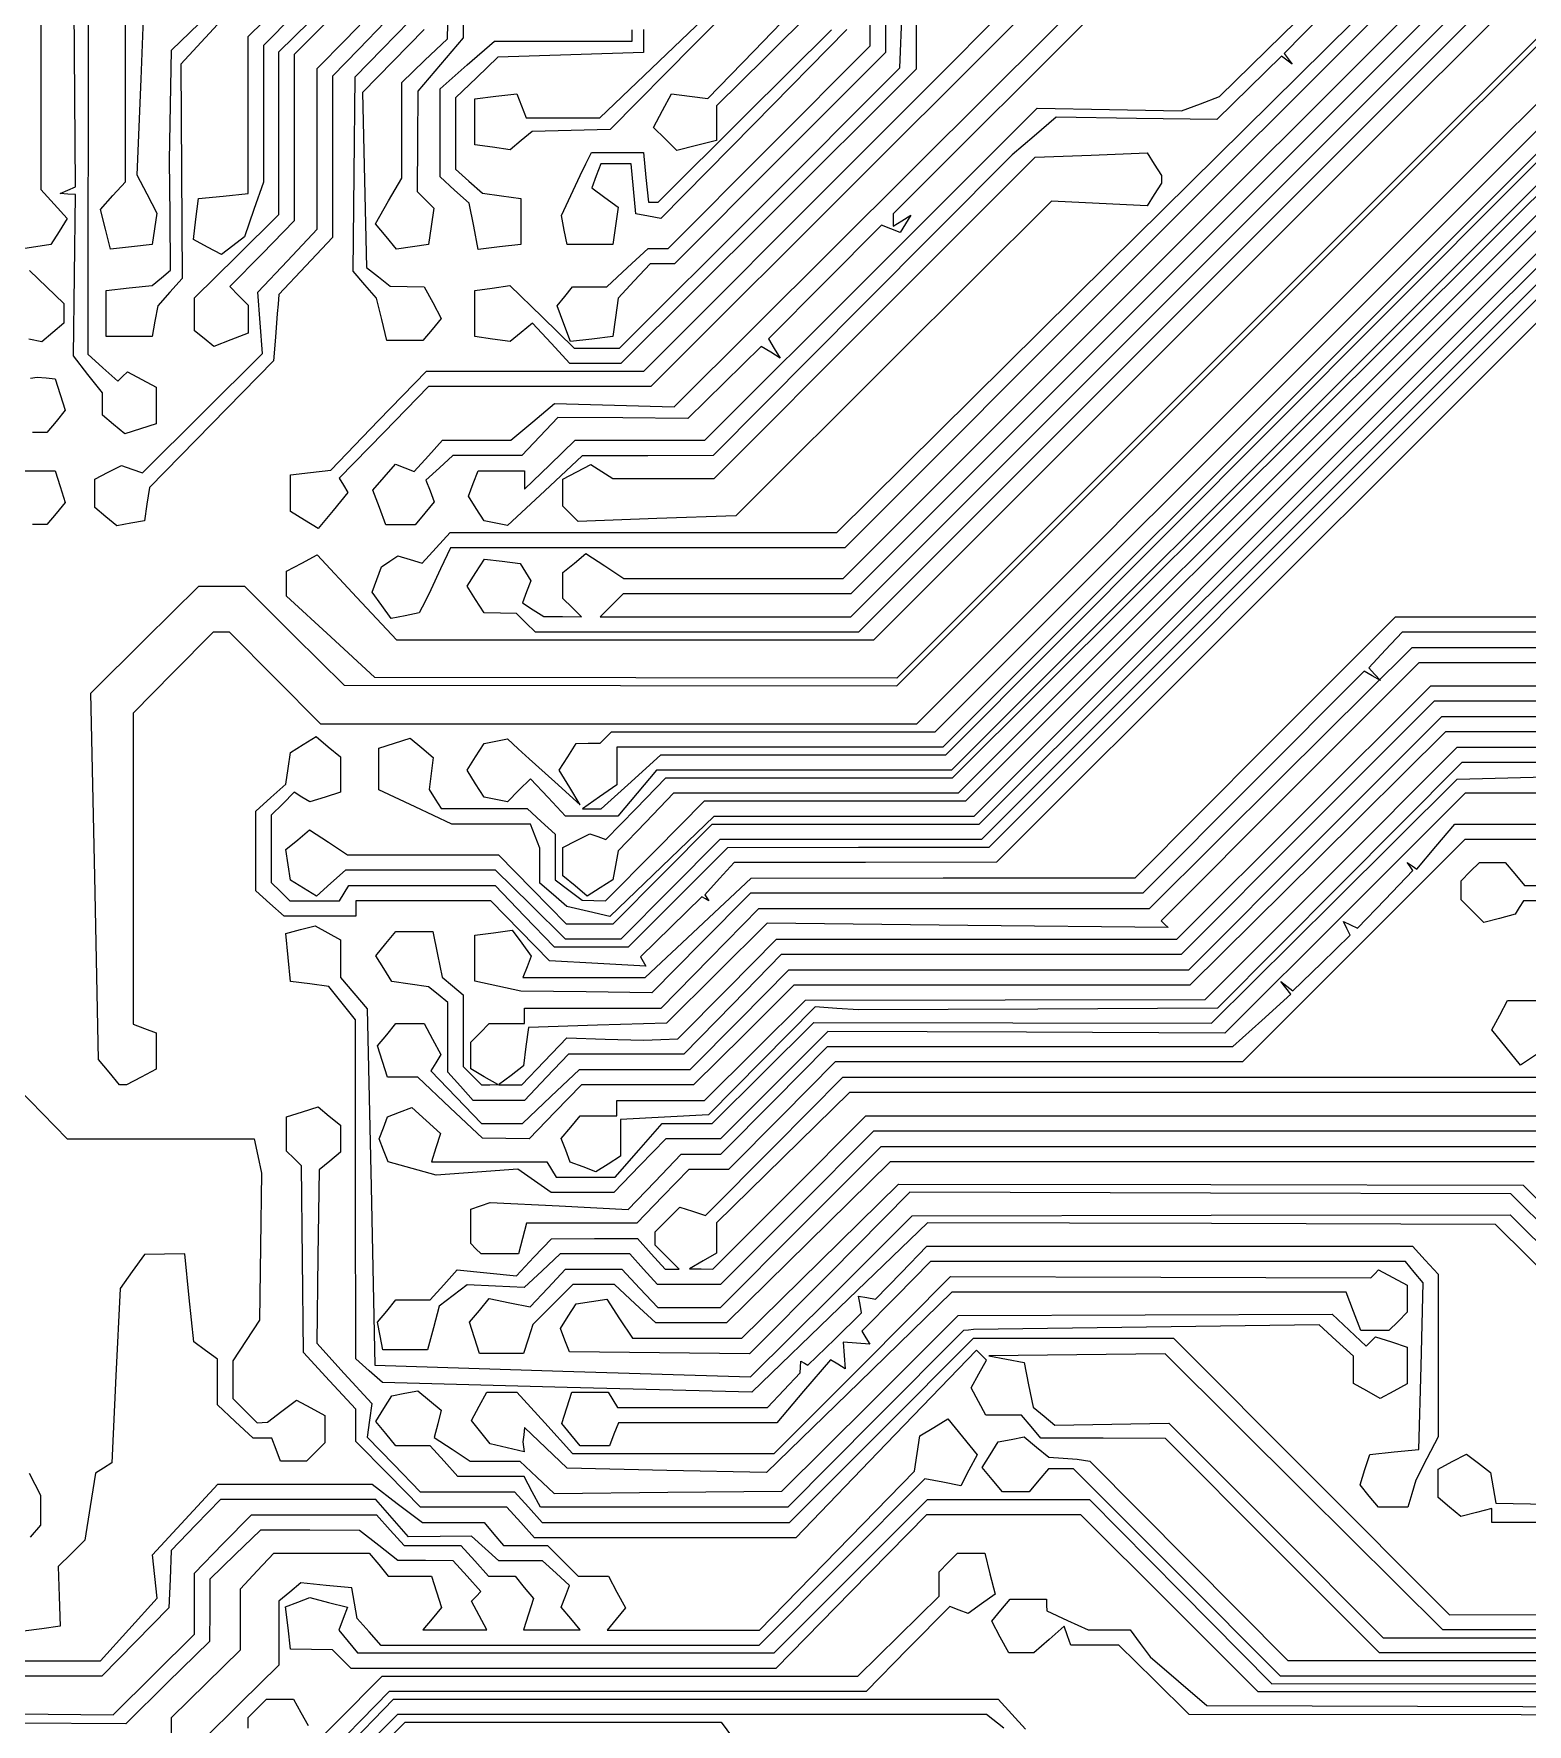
# Model space of a CAD drawing. Extents: x 13 to 278, y 25 to 201.
# Drawn here: x 144.7 to 196.2, y 112.9 to 171.2 of the extents above; entities that cross this region are included whole.
import ezdxf

# ---------------------------------------------------------------- set-up
doc = ezdxf.new("R2010")
doc.units = 0
doc.layers.add('Layer_1', color=7, linetype='CONTINUOUS')

msp = doc.modelspace()

# ---------------------------------------------------------------- linework, layer by layer
at = {"layer": 'Layer_1', "color": 7}
for points in [[(165.31469, 145.42936), (166.33971, 146.3554), (171.25277, 146.3554), (176.16583, 146.3554), (191.26091, 161.5028), (206.35599, 176.65019), (206.29459, 188.55644), (206.23319, 200.462693), (206.16209, 188.55644), (206.09099, 176.65019), (191.07889, 161.63509), (176.06679, 146.61999), (170.44352, 146.61999), (164.82026, 146.61999), (164.82026, 145.97353), (164.82026, 145.32708), (164.23222, 144.9152), (163.64418, 144.50332), (163.96687, 144.50332), (164.28957, 144.50332)], [(183.40612, 161.63385), (193.92453, 172.1498), (193.92453, 185.49802), (193.92453, 198.84624), (194.63549, 199.58832), (195.34645, 200.330405), (194.85098, 200.330405), (194.35551, 200.330405), (193.74315, 199.75512), (193.13078, 199.17983), (193.13078, 185.66733), (193.13078, 172.15483), (183.01176, 162.03324), (172.89274, 151.91166), (168.96994, 151.91166), (165.04715, 151.91166), (164.65028, 151.51478), (164.2534, 151.11791), (168.57056, 151.11791), (172.88771, 151.11791)], [(163.22914, 154.66707), (162.96828, 154.92792), (162.96828, 155.39486), (162.96828, 155.8618), (163.44556, 156.11723), (163.92284, 156.37267), (164.30546, 156.1306), (164.68808, 155.88853), (166.43345, 155.88453), (168.17883, 155.88053), (173.70949, 161.41873), (179.24016, 166.95693), (181.17273, 167.03353), (183.1053, 167.11013), (183.35149, 166.72084), (183.59768, 166.33156), (183.59768, 166.19926), (183.59768, 166.06697), (183.34882, 165.67336), (183.09996, 165.27976), (181.45558, 165.36126), (179.81121, 165.44276), (174.36631, 160.02322), (168.92141, 154.60369), (166.2057, 154.50499), (163.48999, 154.40629), (163.22914, 154.66714)], [(190.76007, 120.81041), (190.44123, 121.19459), (190.6082, 121.72065), (190.77516, 122.2467), (191.62224, 122.3287), (192.46933, 122.4106), (192.54473, 125.28278), (192.62013, 128.15496), (192.31391, 128.52393), (192.0077, 128.89289), (183.82267, 128.89289), (175.63764, 128.89289), (174.45334, 127.69159), (173.26905, 126.49028), (173.4075, 126.26625), (173.54596, 126.04222), (173.08579, 126.07852), (172.62562, 126.11482), (172.66192, 125.65465), (172.69822, 125.19448), (172.44559, 125.35061), (172.19296, 125.50674), (171.26422, 124.42172), (170.33548, 123.3367), (167.60628, 123.3367), (164.87708, 123.3367), (164.72479, 122.93982), (164.57249, 122.54295), (164.06742, 122.54295), (163.56234, 122.54295), (163.24351, 122.92713), (162.92466, 123.3113), (163.09665, 123.85317), (163.26863, 124.39503), (163.89664, 124.39503), (164.52466, 124.39503), (164.68818, 124.13045), (164.8517, 123.86587), (167.43579, 123.86587), (170.01989, 123.86587), (170.57916, 124.46118), (171.13843, 125.05649), (171.15443, 125.25493), (171.17043, 125.45337), (171.28802, 125.38727), (171.40562, 125.32107), (172.33328, 126.22019), (173.26094, 127.11931), (173.20784, 127.41082), (173.15474, 127.70232), (173.44624, 127.64922), (173.73774, 127.59612), (174.62262, 128.50908), (175.5075, 129.42205), (183.88126, 129.42205), (192.25502, 129.42205), (192.6929, 128.93819), (193.13078, 128.45434), (193.13078, 125.65234), (193.13078, 122.85035), (192.74743, 122.1013), (192.36408, 121.35226), (192.22657, 120.88923), (192.08906, 120.42621), (191.58399, 120.42621), (191.07891, 120.42621)], [(166.54592, 121.69136), (163.11209, 121.76586), (162.37873, 122.46847), (161.64537, 123.17107), (161.61407, 122.92313), (161.58277, 122.67519), (161.60507, 122.50389), (161.62737, 122.33259), (161.0411, 122.47152), (160.45483, 122.61045), (160.13436, 123.0101), (159.81388, 123.40975), (160.07752, 123.90237), (160.34116, 124.39498), (160.86171, 124.39498), (161.38225, 124.39498), (162.33839, 123.33665), (163.29453, 122.27832), (166.77379, 122.27832), (170.25305, 122.27832), (173.29144, 125.32555), (176.32983, 128.37279), (183.57029, 128.35469), (190.81076, 128.33669), (190.94727, 128.4732), (191.08379, 128.60971), (191.57816, 128.34513), (192.07254, 128.08055), (192.07254, 127.61361), (192.07254, 127.14667), (191.75504, 126.82917), (191.43754, 126.51167), (190.95474, 126.51167), (190.47195, 126.51167), (190.22046, 127.17312), (189.96897, 127.83458), (183.173, 127.83458), (176.37702, 127.83458), (173.17843, 124.72573), (169.97985, 121.61685)], [(161.90995, 120.9554), (161.62675, 121.48457), (160.48644, 121.48457), (159.34613, 121.48457), (158.86724, 122.01374), (158.38835, 122.5429), (157.8003, 122.5429), (157.21224, 122.5429), (156.86446, 122.96195), (156.51668, 123.38101), (156.79428, 123.82185), (157.07188, 124.26269), (157.51925, 124.35069), (157.96662, 124.43869), (158.36918, 124.1046), (158.77174, 123.7705), (158.64899, 123.30112), (158.52625, 122.83174), (159.15046, 122.42275), (159.77466, 122.01375), (160.62682, 122.01375), (161.47897, 122.01375), (162.07053, 121.458), (162.6621, 120.90226), (166.5855, 120.93866), (170.50891, 120.97506), (173.55162, 124.00106), (176.59433, 127.02706), (183.04085, 127.05146), (189.48737, 127.07586), (190.07193, 126.52669), (190.6565, 125.97751), (190.81537, 126.13638), (190.97424, 126.29525), (191.52335, 126.12097), (192.07245, 125.94669), (192.07245, 125.31237), (192.07245, 124.67805), (191.6026, 124.4266), (191.13274, 124.17514), (190.67656, 124.43043), (190.22037, 124.68573), (190.22037, 125.15563), (190.22037, 125.62553), (189.62506, 126.17021), (189.02974, 126.7149), (183.07662, 126.6306), (177.12349, 126.5463), (176.94607, 126.5289), (176.76865, 126.5115), (173.74563, 123.46879), (170.72261, 120.42608), (166.45788, 120.42608), (162.19315, 120.42608)]]:
    msp.add_lwpolyline(points, close=True, dxfattribs=at)
for points in [[(174.0802, 185.45076), (174.0802, 170.57138), (170.44573, 166.92993), (166.81125, 163.28849), (166.39081, 163.28849), (165.97036, 163.28849), (165.41827, 162.69317), (164.86617, 162.09786), (164.77687, 161.4364), (164.68757, 160.77494), (163.95801, 160.69104), (163.22845, 160.60714), (162.99629, 161.22022), (162.76413, 161.83329), (163.03064, 162.16402), (163.29715, 162.49475), (163.88758, 162.49475), (164.478, 162.49475), (165.19173, 163.15621), (165.90545, 163.81767), (166.24827, 163.81767), (166.59108, 163.81767), (170.07109, 167.30669), (173.55111, 170.79571), (173.55111, 185.56318)], [(181.75549, 172.41686), (174.34948, 165.00853), (174.34748, 164.79448), (174.34548, 164.58043), (174.65094, 164.76921), (174.95641, 164.958), (174.77476, 164.66409), (174.59311, 164.37018), (174.26817, 164.49488), (173.94322, 164.61957), (171.99523, 162.65849), (170.04723, 160.6974), (170.25286, 160.36469), (170.45849, 160.03198), (170.12771, 160.23641), (169.79692, 160.44085), (168.53451, 159.19741), (167.27209, 157.95398), (165.02929, 157.97048), (162.7865, 157.98698), (162.16987, 157.3306), (161.55324, 156.67423), (160.36342, 156.67423), (159.1736, 156.67423), (158.70759, 156.25249), (158.24158, 155.83076), (158.38563, 155.45537), (158.52968, 155.07999), (158.2031, 154.68648), (157.87652, 154.29298), (157.37122, 154.29298), (156.86592, 154.29298), (156.63917, 154.88829), (156.41242, 155.4836), (156.80485, 155.92878), (157.19728, 156.37396), (157.51984, 156.25018), (157.84241, 156.1264), (158.32974, 156.6649), (158.81708, 157.20339), (159.99464, 157.20339), (161.17221, 157.20339), (161.92363, 157.83567), (162.67504, 158.46794), (164.73995, 158.41414), (166.80485, 158.36044), (177.71892, 169.22085), (188.63257, 180.08127)], [(206.75655, 176.22028), (191.55808, 161.02402), (176.35962, 145.82777), (171.27483, 145.82777), (166.19004, 145.82777), (165.52215, 145.03402), (164.85425, 144.24027), (163.95725, 144.24027), (163.06025, 144.24027), (162.45202, 144.88769), (161.8438, 145.53511), (161.44775, 145.13906), (161.05169, 144.743), (160.64915, 144.8224), (160.2466, 144.9018), (159.95501, 145.36482), (159.66342, 145.82785), (159.95501, 146.29087), (160.2466, 146.75389), (160.64915, 146.83329), (161.05169, 146.91269), (161.42873, 146.56874), (161.80577, 146.2248), (162.68456, 145.43105), (163.56336, 144.6373), (163.20146, 145.23353), (162.83957, 145.82975), (163.13197, 146.29186), (163.42436, 146.75396), (163.83897, 146.75696), (164.25357, 146.75996), (164.44864, 146.95503), (164.6437, 147.15009), (170.22113, 147.15009), (175.79855, 147.15009), (190.68252, 162.03201), (205.5662, 176.91392)], [(201.06822, 175.59), (187.77194, 162.29567), (174.47565, 149.00134), (165.48079, 149.01324), (156.48593, 149.02514), (154.96458, 150.42949), (154.96464, 150.42945), (153.44328, 151.8338), (153.44328, 152.26029), (153.44328, 152.68679), (153.97166, 152.96957), (154.50004, 153.25235), (155.8627, 151.78825), (157.22536, 150.32416), (165.45364, 150.32416), (173.68192, 150.32416), (186.71365, 163.35388), (199.74537, 176.38361)], [(207.67832, 176.12262), (192.13697, 160.57835), (176.59563, 145.03408), (171.68755, 145.03408), (166.77946, 145.03408), (165.8245, 144.04189), (164.86953, 143.0497), (164.77863, 142.5489), (164.68773, 142.04809), (164.24688, 141.77049), (163.80604, 141.49289), (163.38699, 141.84067), (162.96793, 142.18846), (162.96793, 142.67592), (162.96793, 143.16338), (163.43095, 143.40152), (163.89398, 143.63966), (164.16795, 143.53996), (164.44193, 143.44026), (165.47842, 144.50172), (166.51491, 145.56319), (171.45774, 145.56319), (176.40056, 145.56319), (191.77696, 160.89442), (207.15335, 176.22566)], [(202.78813, 175.06363), (188.96965, 161.23915), (175.15117, 147.41468), (164.88423, 147.41468), (154.61734, 147.41468), (153.04641, 149.00218), (151.47547, 150.58968), (151.19357, 150.58968), (150.91167, 150.58968), (149.53164, 149.19229), (148.15162, 147.79491), (148.15162, 142.43711), (148.15162, 137.07932), (148.54849, 136.92702), (148.94537, 136.77473), (148.94537, 136.15088), (148.94537, 135.52704), (148.43359, 135.25315), (147.92182, 134.97926), (147.80453, 134.97926), (147.68724, 134.97926), (147.32412, 135.41521), (146.96099, 135.85209), (146.8287, 142.16904), (146.69641, 148.48599), (148.55471, 150.33112), (150.41302, 152.17624), (151.20055, 152.17424), (151.98808, 152.17224), (153.70787, 150.46391), (155.42766, 148.75559), (164.95363, 148.74659), (174.4796, 148.73759), (187.90624, 162.16616), (201.33287, 175.59473)], [(208.34393, 175.46086), (192.73435, 159.8498), (177.12478, 144.23874), (172.6472, 144.23874), (168.16962, 144.23874), (166.37878, 142.50982), (164.58793, 140.7809), (163.84405, 140.95786), (163.10018, 141.13481), (162.63715, 141.53716), (162.17413, 141.9395), (162.17413, 142.53831), (162.17413, 143.13713), (162.01353, 143.55564), (161.85293, 143.97416), (160.49218, 143.97216), (159.13143, 143.97016), (157.87465, 144.56405), (156.61788, 145.15795), (156.61788, 145.87141), (156.61788, 146.58486), (157.15975, 146.75685), (157.70161, 146.92883), (158.09904, 146.59899), (158.49647, 146.26916), (158.42527, 145.71724), (158.35407, 145.16532), (158.55996, 144.83459), (158.76585, 144.50386), (160.25076, 144.50386), (161.73566, 144.50386), (162.21952, 144.06597), (162.70337, 143.62809), (162.70337, 142.83837), (162.70337, 142.04865), (163.16639, 141.69717), (163.62941, 141.34569), (164.03393, 141.33769), (164.43845, 141.32969), (166.14295, 143.04948), (167.84746, 144.76927), (172.35219, 144.76927), (176.85691, 144.76927), (192.40202, 160.3127), (207.94712, 175.85635)], [(144.97474, 175.35289), (144.97474, 165.84476), (145.42663, 165.34541), (145.87853, 164.84607), (145.59805, 164.39854), (145.31757, 163.95101), (144.79227, 163.87211), (144.26697, 163.79321)], [(146.59726, 172.41368), (146.59126, 160.17099), (147.10796, 159.70338), (147.62465, 159.23578), (147.79011, 159.40124), (147.95557, 159.5667), (148.44994, 159.30211), (148.94432, 159.03753), (148.94432, 158.40321), (148.94432, 157.76889), (148.40246, 157.59691), (147.86059, 157.42493), (147.47642, 157.74377), (147.09224, 158.06261), (147.09224, 158.45152), (147.09224, 158.84041), (146.59342, 159.47455), (146.0946, 160.1087), (146.1304, 162.88973), (146.1662, 165.67077), (145.90161, 165.69167), (145.63703, 165.71257), (145.90161, 165.8238), (146.1662, 165.93503), (146.0943, 175.26177)], [(209.66692, 174.38683), (193.79192, 158.52038), (177.91692, 142.65392), (173.39387, 142.65292), (168.87081, 142.65192), (168.36678, 142.09498), (167.86276, 141.53803), (167.92886, 141.43352), (167.99496, 141.32912), (167.87542, 141.39522), (167.75587, 141.46142), (166.69575, 140.42623), (165.63562, 139.39105), (165.73252, 139.23561), (165.82942, 139.08017), (164.16714, 139.16747), (162.50486, 139.25477), (161.49204, 140.29199), (160.47922, 141.32921), (158.15167, 141.32921), (155.82411, 141.32921), (155.82411, 141.06463), (155.82411, 140.80005), (154.58818, 140.80005), (153.35224, 140.80005), (152.86838, 141.23793), (152.38453, 141.67581), (152.38453, 143.049), (152.38453, 144.4222), (152.89891, 144.88771), (153.4133, 145.35322), (153.4942, 145.89388), (153.5751, 146.43454), (154.01594, 146.71081), (154.45678, 146.98707), (154.87583, 146.63929), (155.29489, 146.2915), (155.29489, 145.68027), (155.29489, 145.06904), (154.76809, 144.90184), (154.24129, 144.73464), (153.97231, 144.90088), (153.70333, 145.06712), (153.30848, 144.67227), (152.91364, 144.27743), (152.91364, 143.12082), (152.91364, 141.96421), (153.23114, 141.64671), (153.54864, 141.32921), (154.40615, 141.32921), (155.26366, 141.32921), (155.42718, 141.5938), (155.5907, 141.85838), (158.10937, 141.85838), (160.62804, 141.85838), (161.64489, 140.80005), (162.66173, 139.74171), (163.94175, 139.74171), (165.22176, 139.74171), (166.93905, 141.45554), (168.65635, 143.16937), (173.15723, 143.17537), (177.65811, 143.18137), (193.59629, 159.12763), (209.53447, 175.0739)], [(209.28473, 175.34375), (193.337, 159.39437), (177.38925, 143.44499), (172.88287, 143.44499), (168.37648, 143.44499), (166.67198, 141.7252), (164.96748, 140.00541), (164.01124, 140.00541), (163.055, 140.00541), (161.84731, 141.19603), (160.63963, 142.38666), (158.05424, 142.38666), (155.46886, 142.38666), (154.96951, 141.93476), (154.47017, 141.48286), (154.02264, 141.76334), (153.57511, 142.04382), (153.49621, 142.56912), (153.41731, 143.09442), (153.82563, 143.43329), (154.23395, 143.77217), (154.88742, 143.34399), (155.54089, 142.91582), (158.14095, 142.91582), (160.741, 142.91582), (161.90951, 141.7252), (163.07802, 140.53457), (163.89047, 140.53457), (164.70292, 140.53457), (166.40743, 142.25436), (168.11193, 143.97416), (172.71522, 143.97416), (177.31851, 143.97416), (193.02963, 159.65438), (208.74076, 175.3346)], [(180.99929, 174.03652), (173.49548, 166.54596), (165.99167, 159.0554), (162.1647, 159.0534), (158.33774, 159.0514), (156.79605, 157.47331), (155.25437, 155.89522), (155.40557, 155.65056), (155.55677, 155.40591), (155.0456, 154.78304), (154.53443, 154.16017), (154.05483, 154.45359), (153.57524, 154.747), (153.57524, 155.37963), (153.57524, 156.01225), (154.27026, 156.09285), (154.96527, 156.17345), (156.61187, 157.87881), (158.25847, 159.58417), (162.00847, 159.58417), (165.75846, 159.58417), (173.21269, 167.05865), (180.66693, 174.53313)], [(159.52739, 173.92822), (159.52739, 171.07396), (158.74439, 170.15791), (157.9614, 169.24186), (157.9506, 167.50884), (157.9399, 165.77582), (158.22688, 165.48884), (158.51387, 165.20185), (158.42537, 164.57603), (158.33677, 163.9502), (157.78444, 163.8713), (157.23213, 163.7924), (156.86934, 164.22952), (156.50656, 164.66665), (156.95864, 165.45436), (157.41072, 166.24207), (157.41072, 167.89091), (157.41072, 169.53976), (158.19644, 170.29253), (158.98215, 171.04529), (159.05635, 174.11234)], [(170.37158, 173.73979), (167.4809, 170.82937), (164.59021, 167.91896), (163.2477, 167.88376), (161.90518, 167.84856), (161.52457, 167.53268), (161.14396, 167.2168), (160.53408, 167.3033), (159.92425, 167.3898), (159.92425, 168.18355), (159.92425, 168.9773), (160.65336, 169.0612), (161.38246, 169.1451), (161.54156, 168.7305), (161.70065, 168.31591), (162.96874, 168.31591), (164.23682, 168.31591), (167.04147, 170.99799), (169.84612, 173.68008)], [(148.54746, 172.94685), (148.41517, 169.64892), (148.28288, 166.35099), (148.62514, 165.69385), (148.96739, 165.03672), (148.88969, 164.49387), (148.81199, 163.95102), (148.09361, 163.86822), (147.37523, 163.78542), (147.20236, 164.47422), (147.02948, 165.16303), (147.45771, 165.63622), (147.88594, 166.10941), (147.88594, 169.69829), (147.88594, 173.28717)], [(189.15276, 171.87914), (187.82548, 170.53517), (187.96459, 170.35196), (188.1037, 170.16875), (187.92135, 170.307), (187.739, 170.44525), (186.62355, 169.35052), (185.5081, 168.25578), (182.7372, 168.29638), (179.9663, 168.33698), (179.20635, 167.69001), (178.44641, 167.04304), (173.29596, 161.85905), (168.14551, 156.67506), (165.88762, 156.66806), (163.62974, 156.66106), (162.34177, 155.46453), (161.0538, 154.26801), (160.65034, 154.34751), (160.24688, 154.42701), (159.97797, 154.85407), (159.70907, 155.28112), (159.87516, 155.71396), (160.04126, 156.1468), (160.84331, 156.1468), (161.64537, 156.1468), (161.64537, 155.83031), (161.64537, 155.51383), (162.51786, 156.35948), (163.39035, 157.20513), (165.62451, 157.20513), (167.85866, 157.20513), (173.5874, 162.92944), (179.31615, 168.65374), (181.80275, 168.60354), (184.28936, 168.55344), (184.94164, 168.80143), (185.59392, 169.04943), (187.77485, 171.1811), (189.95578, 173.31276)], [(191.80787, 172.62294), (182.24637, 163.06145), (172.68488, 153.49996), (165.88692, 153.49996), (159.08895, 153.49996), (158.749, 152.77235), (158.40904, 152.04475), (158.21291, 151.64787), (158.01677, 151.251), (157.53345, 151.1561), (157.05013, 151.0612), (156.72009, 151.51256), (156.39005, 151.96392), (156.55101, 152.40123), (156.71198, 152.83853), (156.99586, 153.03093), (157.27974, 153.22332), (157.69837, 153.09333), (158.117, 152.96334), (158.59927, 153.49625), (159.08155, 154.02915), (165.74401, 154.02915), (172.40646, 154.02915), (181.77644, 163.29692), (191.14641, 172.56469)], [(156.84445, 171.62369), (155.9368, 170.68649), (155.02915, 169.74929), (155.02915, 166.9713), (155.02915, 164.19331), (154.10311, 163.21153), (153.17707, 162.22975), (153.14717, 161.89964), (153.11727, 161.56952), (153.05447, 160.75386), (152.99167, 159.9382), (150.85118, 157.75706), (148.71069, 155.57592), (148.62879, 155.00355), (148.54689, 154.43118), (148.07116, 154.34048), (147.59543, 154.24978), (147.21126, 154.56861), (146.8271, 154.88743), (146.8271, 155.37489), (146.8271, 155.86236), (147.29012, 156.1005), (147.75314, 156.33863), (148.11241, 156.21053), (148.47169, 156.08243), (150.54217, 158.14077), (152.61266, 160.19911), (152.53286, 161.25151), (152.45306, 162.30391), (153.47654, 163.39049), (154.50002, 164.47706), (154.50002, 167.24547), (154.50002, 170.01387), (155.47103, 171.00828), (156.44204, 172.00268)], [(151.48665, 171.99305), (149.796, 170.16699), (149.8188, 166.4756), (149.8416, 162.78421), (149.42013, 162.30914), (148.99867, 161.83408), (148.90157, 161.30491), (148.80447, 160.77575), (148.01434, 160.77575), (147.22421, 160.77575), (147.22421, 161.5695), (147.22421, 162.36325), (148.01796, 162.45285), (148.81171, 162.54245), (149.12856, 162.80449), (149.4454, 163.06653), (149.4263, 164.96389), (149.4072, 166.86125), (149.4402, 168.75546), (149.4732, 170.64968), (151.0607, 172.17453)], [(153.70147, 171.88317), (152.64814, 170.8099), (152.64814, 168.45745), (152.64814, 166.105), (152.31741, 165.16018), (151.98668, 164.21535), (151.59357, 163.9087), (151.20045, 163.60205), (150.71781, 163.86035), (150.23518, 164.11865), (150.31718, 164.82846), (150.39918, 165.53827), (151.25907, 165.62117), (152.11897, 165.70407), (152.11897, 168.41173), (152.11897, 171.11939), (153.1773, 172.15283)], [(194.4537, 171.89012), (183.80545, 161.23943), (173.15719, 150.58874), (167.58649, 150.58874), (162.01578, 150.58874), (161.69269, 150.91183), (161.36959, 151.23493), (160.81016, 151.24293), (160.25072, 151.25093), (159.95721, 151.71395), (159.6637, 152.17697), (159.96437, 152.63999), (160.26504, 153.10301), (160.87749, 153.03031), (161.48994, 152.95761), (161.67547, 152.65742), (161.86099, 152.35724), (161.71462, 151.97582), (161.56826, 151.59439), (161.93754, 151.36056), (162.30683, 151.12673), (162.95505, 151.12273), (163.60328, 151.11873), (163.28578, 151.43623), (162.96828, 151.75373), (162.96828, 152.19759), (162.96828, 152.64144), (163.36383, 152.96972), (163.75939, 153.298), (164.41286, 152.86982), (165.06633, 152.44165), (168.84467, 152.44165), (172.623, 152.44165), (182.61231, 162.42837), (192.60162, 172.41507)], [(175.13863, 171.78717), (175.13863, 169.99125), (170.05251, 164.92009), (164.96639, 159.84894), (164.08675, 159.84894), (163.20711, 159.84894), (162.56155, 160.5455), (161.916, 161.24207), (161.53042, 160.92207), (161.14484, 160.60206), (160.53496, 160.68856), (159.92509, 160.77496), (159.92509, 161.56871), (159.92509, 162.36246), (160.53133, 162.44846), (161.13758, 162.53446), (162.2484, 161.4563), (163.35923, 160.37813), (164.1407, 160.37813), (164.92218, 160.37813), (169.75294, 165.20888), (174.58369, 170.03964), (174.66269, 172.0219)], [(171.62829, 172.06744), (169.94358, 170.39771), (168.25888, 168.72798), (168.25888, 168.13007), (168.25888, 167.53215), (167.57503, 167.36052), (166.89118, 167.18888), (166.49086, 167.58919), (166.09055, 167.9895), (166.39914, 168.56609), (166.70772, 169.14268), (167.33275, 169.06078), (167.95778, 168.97888), (169.54764, 170.61885), (171.13749, 172.25881)], [(154.76461, 171.55364), (153.70627, 170.49531), (153.70627, 167.62993), (153.70627, 164.76454), (152.59393, 163.63115), (151.48158, 162.49775), (151.80018, 162.17915), (152.11903, 161.86056), (152.11903, 161.37578), (152.11903, 160.891), (151.52371, 160.66542), (150.9284, 160.43983), (150.59767, 160.70634), (150.26694, 160.97285), (150.26694, 161.5448), (150.26694, 162.11676), (151.72215, 163.55389), (153.17736, 164.99102), (153.17736, 167.79063), (153.17736, 170.59025), (154.23569, 171.62368)], [(158.1872, 171.36092), (157.12043, 170.27396), (156.05366, 169.187), (156.12556, 166.17173), (156.19746, 163.15647), (156.60565, 162.83415), (157.01385, 162.51184), (157.59985, 162.50384), (158.18585, 162.49584), (158.47811, 161.94976), (158.77036, 161.40368), (158.45502, 161.02372), (158.13968, 160.64376), (157.51566, 160.64376), (156.89164, 160.64376), (156.71877, 161.37136), (156.5459, 162.09897), (156.14111, 162.56469), (155.73632, 163.03041), (155.77062, 166.38061), (155.80492, 169.73082), (156.74011, 170.68855), (157.67531, 171.64628)], [(165.74504, 171.35861), (165.74504, 170.56486), (163.23474, 170.48796), (160.72445, 170.41106), (159.9936, 169.71086), (159.26275, 169.01066), (159.26275, 167.77825), (159.26275, 166.54584), (159.72577, 166.13208), (160.18879, 165.71832), (160.85025, 165.62802), (161.51171, 165.53772), (161.51171, 164.74397), (161.51171, 163.95022), (160.78106, 163.86622), (160.05041, 163.78222), (159.8908, 164.58032), (159.73118, 165.37841), (159.23238, 165.82982), (158.73358, 166.28122), (158.73358, 167.80031), (158.73358, 169.3194), (159.66883, 170.14056), (160.60408, 170.96171), (162.97612, 170.96171), (165.34816, 170.96171), (165.34816, 171.34901)], [(172.74936, 171.35853), (169.54628, 168.10418), (166.34321, 164.84983), (165.91236, 164.93133), (165.48152, 165.01283), (165.39862, 165.87056), (165.31572, 166.72829), (164.79501, 166.72829), (164.2743, 166.72829), (164.11713, 166.3187), (163.95996, 165.90911), (164.41514, 165.57627), (164.87033, 165.24343), (164.77903, 164.5968), (164.68773, 163.95016), (163.8976, 163.95016), (163.10747, 163.95016), (163.01157, 164.44796), (162.91567, 164.94576), (163.23701, 165.63859), (163.55836, 166.33141), (163.75497, 166.72829), (163.95158, 167.12516), (164.84878, 167.12516), (165.74599, 167.12516), (165.82889, 166.26527), (165.91179, 165.40537), (166.08103, 165.40537), (166.25027, 165.40537), (169.23927, 168.38074), (172.22826, 171.3561)], [(144.57775, 163.0537), (145.76838, 161.91896), (145.76838, 161.57833), (145.76838, 161.2377), (145.38421, 160.91887), (145.00005, 160.60005), (144.55268, 160.68805)], [(144.61076, 159.34116), (144.84231, 159.38356), (145.15521, 159.35226), (145.46811, 159.32096), (145.64009, 158.7791), (145.81208, 158.23723), (145.49323, 157.85306), (145.1744, 157.46888), (144.68694, 157.46888)], [(144.06873, 156.14596), (144.76849, 156.14596), (145.46825, 156.14596), (145.64023, 155.60409), (145.81222, 155.06223), (145.49337, 154.67805), (145.17454, 154.29388), (144.68708, 154.29388)], [(198.06763, 150.58946), (194.98387, 150.58946), (191.90011, 150.58946), (191.3224, 149.97451), (190.7447, 149.35958), (190.94555, 149.13835), (191.14641, 148.91712), (190.86411, 149.07751), (190.58182, 149.2379), (186.76649, 145.41576), (182.95117, 141.59362), (176.19323, 141.59362), (169.43529, 141.59362), (167.73078, 139.87383), (166.02628, 138.15404), (163.76968, 138.18534), (161.51308, 138.21664), (160.71933, 138.38566), (159.92558, 138.55539), (159.92558, 139.34655), (159.92558, 140.1377), (160.57221, 140.229), (161.21884, 140.3203), (161.54623, 139.87258), (161.8736, 139.42486), (161.73118, 139.0537), (161.58875, 138.68254), (163.69783, 138.68254), (165.8069, 138.68254), (167.62874, 140.39567), (169.45058, 142.1088), (176.06808, 142.1158), (182.68558, 142.1228), (187.17766, 146.62072), (191.66974, 151.11863), (194.71968, 151.11863), (197.76962, 151.11863)], [(199.10602, 148.20749), (196.04925, 148.20749), (192.99248, 148.20749), (188.63287, 143.84186), (184.27326, 139.47624), (177.38069, 139.47624), (170.48812, 139.47624), (168.80923, 137.75645), (167.13033, 136.03666), (165.1441, 136.03666), (163.15787, 136.03666), (162.39932, 135.24291), (161.64076, 134.44916), (160.75803, 134.44916), (159.8753, 134.44916), (159.43742, 134.93301), (158.99953, 135.41686), (158.99953, 136.62041), (158.99953, 137.82394), (158.6688, 138.09557), (158.33808, 138.3672), (157.70364, 138.4587), (157.0692, 138.5502), (156.79294, 138.99104), (156.51668, 139.43188), (156.86446, 139.85094), (157.21224, 140.26999), (157.84792, 140.26999), (158.4836, 140.26999), (158.64116, 139.48218), (158.79872, 138.69436), (159.16371, 138.39144), (159.5287, 138.08853), (159.5287, 136.85093), (159.5287, 135.61333), (159.8462, 135.29583), (160.1637, 134.97833), (160.44151, 134.98633), (160.71933, 134.99433), (160.2563, 135.26401), (159.79328, 135.53369), (159.79328, 135.9968), (159.79328, 136.4599), (160.11078, 136.7774), (160.42828, 137.0949), (161.03683, 137.0949), (161.64537, 137.0949), (161.64537, 137.35948), (161.64537, 137.62407), (163.99991, 137.62407), (166.35445, 137.62407), (168.0348, 139.34359), (169.71516, 141.06311), (176.45248, 141.06337), (183.1898, 141.06363), (187.71441, 145.56155), (192.23902, 150.05947), (195.36459, 150.05947), (198.49016, 150.05947)], [(198.63396, 149.53085), (195.54914, 149.53085), (192.46432, 149.53085), (188.02587, 145.08663), (183.58742, 140.64241), (183.70763, 140.52257), (183.82784, 140.40273), (176.91968, 140.47763), (170.01152, 140.55253), (168.27625, 138.83367), (166.54099, 137.11481), (164.15974, 137.03901), (161.77849, 136.96311), (161.69359, 136.30165), (161.60869, 135.64019), (161.17997, 135.30946), (160.75124, 134.97873), (161.14918, 134.97873), (161.54713, 134.97873), (162.32308, 135.78866), (163.09903, 136.59858), (164.4231, 136.55988), (165.74717, 136.52118), (166.33628, 136.54378), (166.92539, 136.56638), (168.62833, 138.28617), (170.33128, 140.00596), (177.22988, 140.00596), (184.12849, 140.00596), (188.50529, 144.37158), (192.8821, 148.73721), (195.85937, 148.73721), (198.83665, 148.73721)], [(196.90743, 147.1497), (193.39311, 147.1497), (188.98683, 142.78407), (184.58055, 138.41845), (177.75269, 138.41845), (170.92483, 138.41845), (169.19655, 136.69866), (167.46827, 134.97886), (165.53513, 134.97886), (163.60198, 134.97886), (162.70443, 134.05282), (161.80688, 133.12678), (160.99888, 133.13378), (160.19089, 133.14078), (159.07665, 134.1925), (159.07592, 134.19119), (157.96169, 135.24291), (157.44011, 135.24291), (156.91853, 135.24291), (156.74655, 135.78477), (156.57456, 136.32663), (156.89341, 136.71081), (157.21224, 137.09499), (157.6997, 137.09499), (158.18716, 137.09499), (158.47329, 136.56035), (158.75942, 136.02572), (158.58515, 135.74374), (158.41088, 135.46177), (159.28628, 134.55858), (160.16167, 133.65541), (160.86651, 133.65541), (161.57135, 133.65541), (162.55324, 134.58145), (163.53513, 135.50749), (165.44216, 135.50749), (167.3492, 135.50749), (169.0537, 137.22728), (170.7582, 138.94707), (177.64802, 138.94707), (184.53784, 138.94707), (188.89745, 143.3127), (193.25706, 147.67832), (196.70675, 147.67832)], [(197.91209, 146.0905), (193.95543, 146.0905), (189.73985, 141.85716), (185.52426, 137.62383), (179.33945, 137.59583), (173.15464, 137.56783), (172.41032, 137.61753), (171.66599, 137.66723), (169.82732, 135.80656), (167.98865, 133.94589), (166.47061, 133.86659), (164.95256, 133.78729), (164.95256, 133.15628), (164.95256, 132.52528), (164.5255, 132.25428), (164.09845, 131.98328), (163.65961, 132.15168), (163.22077, 132.32008), (163.06487, 132.72632), (162.90898, 133.13257), (163.23557, 133.52607), (163.56215, 133.91958), (164.19121, 133.91958), (164.82027, 133.91958), (164.82027, 134.18418), (164.82027, 134.44876), (166.33498, 134.44876), (167.8497, 134.44876), (169.59008, 136.17581), (171.33047, 137.90285), (178.21452, 137.91185), (185.09858, 137.92085), (189.44235, 142.27062), (193.78624, 146.62056), (197.7612, 146.62056)], [(196.62169, 145.03244), (194.06284, 145.03244), (189.9252, 140.90086), (185.78755, 136.76927), (178.94198, 136.79377), (172.09641, 136.81827), (170.24563, 134.97226), (168.39485, 133.12625), (167.45326, 133.12625), (166.51167, 133.12625), (165.61412, 132.20021), (164.71656, 131.27417), (163.63671, 131.27417), (162.55686, 131.27417), (161.98306, 131.67607), (161.98306, 131.67606), (161.40926, 132.07797), (160.00596, 131.97558), (158.60266, 131.8732), (157.77097, 132.1031), (156.93929, 132.333), (156.78709, 132.72962), (156.63489, 133.12624), (156.77934, 133.50266), (156.92378, 133.87907), (157.33846, 134.0382), (157.75315, 134.19733), (158.24779, 133.74968), (158.74243, 133.30204), (158.58857, 132.81726), (158.43471, 132.33249), (160.4213, 132.33249), (162.40789, 132.33249), (162.57141, 132.06791), (162.73493, 131.80332), (163.75024, 131.80332), (164.76555, 131.80332), (165.57863, 132.72936), (166.3917, 133.65541), (167.25304, 133.65541), (168.11438, 133.65541), (169.86445, 135.39206), (171.61452, 137.12872), (178.47004, 137.11732), (185.32558, 137.10592), (189.55891, 141.31357), (193.79224, 145.52122), (197.28471, 145.60762)], [(198.35757, 143.44503), (196.20373, 143.44503), (194.04989, 143.44503), (190.22028, 139.60858), (186.39066, 135.77212), (179.36869, 135.77212), (172.34671, 135.77212), (170.50882, 133.92003), (168.67093, 132.06795), (167.98813, 132.06795), (167.30533, 132.06795), (166.40778, 131.14191), (165.51022, 130.21586), (163.60861, 130.21586), (161.70699, 130.21586), (161.56861, 129.6867), (161.43023, 129.15753), (160.7881, 129.15753), (160.14597, 129.15753), (159.96967, 129.33387), (159.79328, 129.51026), (159.79328, 130.10557), (159.79328, 130.70089), (160.12401, 130.81311), (160.45474, 130.92534), (162.83599, 130.80842), (165.21724, 130.6915), (166.12904, 131.64429), (167.04084, 132.59707), (167.72364, 132.59707), (168.40643, 132.59707), (170.24433, 134.44916), (172.08222, 136.30124), (179.0687, 136.30124), (186.05519, 136.30124), (187.05664, 137.20599), (188.05809, 138.11074), (187.88246, 138.33047), (187.70683, 138.5502), (187.91362, 138.3875), (188.12042, 138.2248), (189.11234, 139.18125), (190.10426, 140.1377), (189.98914, 140.37702), (189.87402, 140.61633), (190.11334, 140.50122), (190.35266, 140.3861), (191.30911, 141.37802), (192.26556, 142.36994), (192.16896, 142.51059), (192.07236, 142.65124), (192.23408, 142.53362), (192.3958, 142.416), (193.05135, 143.19508), (193.7069, 143.97416), (196.16453, 143.97416), (198.62215, 143.97416)], [(203.27099, 141.32837), (196.07239, 141.32837), (195.92861, 141.09573), (195.78483, 140.86308), (195.24688, 140.72241), (194.70894, 140.58173), (194.31676, 140.9739), (193.92453, 141.36612), (193.92453, 141.69118), (193.92453, 142.01624), (194.24203, 142.33374), (194.55953, 142.65124), (195.00339, 142.65124), (195.44724, 142.65124), (195.77662, 142.25436), (196.106, 141.85749), (203.15552, 141.85749)], [(198.47443, 126.83992), (195.11516, 130.17499), (185.32558, 130.20209), (175.53599, 130.22919), (172.50463, 127.30788), (169.47327, 124.38658), (163.11192, 124.55412), (156.75058, 124.72166), (156.28755, 125.12849), (155.82453, 125.53533), (155.81853, 131.3813), (155.81253, 137.22727), (155.35539, 137.8024), (154.89825, 138.37753), (154.23679, 138.46383), (153.57533, 138.55013), (153.49503, 139.37546), (153.41473, 140.20079), (153.9205, 140.33305), (154.42628, 140.46531), (154.86073, 140.22218), (155.29519, 139.97905), (155.29519, 139.33376), (155.29519, 138.68847), (155.75821, 138.14828), (156.22123, 137.60809), (156.35352, 131.46453), (156.48581, 125.32096), (162.96006, 125.11881), (169.4343, 124.91666), (172.22047, 127.69325), (175.00664, 130.46984), (185.30965, 130.48694), (195.61266, 130.50404), (198.88798, 127.251)], [(196.65956, 136.1158), (195.97324, 135.66611), (195.48209, 136.27267), (194.99093, 136.87922), (195.26098, 137.38382), (195.53103, 137.88842), (196.01849, 137.88842), (196.50595, 137.88842)], [(196.97192, 133.39088), (185.32293, 133.39088), (173.67393, 133.39088), (171.03803, 130.74504), (168.40212, 128.09921), (167.31368, 128.09921), (166.22525, 128.09921), (165.74636, 128.62837), (165.26747, 129.15754), (164.06876, 129.15754), (162.87005, 129.15754), (162.25206, 128.57698), (161.63409, 127.99641), (160.64751, 128.04351), (159.66094, 128.09061), (159.18177, 127.72322), (158.7026, 127.35582), (158.50128, 126.60305), (158.29995, 125.85028), (157.52886, 125.85028), (156.75777, 125.85028), (156.66617, 126.32601), (156.57457, 126.80174), (156.8934, 127.18591), (157.21222, 127.57007), (157.80028, 127.57007), (158.38833, 127.57007), (158.85627, 128.08713), (159.3242, 128.60419), (160.34285, 128.50285), (161.3615, 128.40152), (161.96645, 129.03956), (162.57139, 129.6776), (164.05174, 129.6826), (165.53208, 129.6876), (166.01097, 129.15843), (166.48986, 128.62926), (166.73234, 128.62926), (166.97481, 128.62926), (166.55904, 129.04504), (166.14326, 129.4608), (166.14326, 129.68758), (166.14326, 129.91437), (166.56802, 130.33912), (166.99277, 130.76388), (167.4345, 130.62368), (167.87623, 130.48348), (170.24537, 132.86366), (172.61452, 135.24384), (185.19095, 135.24384), (197.76738, 135.24384)], [(144.18179, 134.87114), (145.02744, 133.99865), (145.87309, 133.12615), (149.0998, 133.12615), (152.3265, 133.12615), (152.45165, 132.53084), (152.57679, 131.93553), (152.54359, 129.40588), (152.51039, 126.87623), (152.05029, 126.17404), (151.5902, 125.47185), (151.5902, 124.81998), (151.5902, 124.16811), (152.00597, 123.75234), (152.42175, 123.33657), (152.60129, 123.34457), (152.78083, 123.35257), (153.2804, 123.73077), (153.77997, 124.10898), (154.27258, 123.84534), (154.7652, 123.5817), (154.7652, 123.11476), (154.7652, 122.64782), (154.4477, 122.33032), (154.1302, 122.01282), (153.68226, 122.01282), (153.23432, 122.01282), (153.08202, 122.40969), (152.92972, 122.80657), (152.60775, 122.80657), (152.28576, 122.80657), (151.6734, 123.38185), (151.06103, 123.95714), (151.06103, 124.74175), (151.06103, 125.52636), (150.65126, 125.82599), (150.24149, 126.12562), (150.08508, 127.6411), (149.92867, 129.15657), (149.23808, 129.14857), (148.54749, 129.14057), (148.12388, 128.55357), (147.70027, 127.96657), (147.55887, 124.95821), (147.41748, 121.94984), (147.13502, 121.77528), (146.85257, 121.60071), (146.66759, 120.44391), (146.48261, 119.28711), (146.02673, 118.83123), (145.57086, 118.37536), (145.60396, 117.35013), (145.63706, 116.32491), (145.00552, 116.23561), (144.37398, 116.14631)], [(197.50279, 134.71452), (185.17243, 134.71452), (172.84206, 134.71452), (170.55099, 132.4694), (168.25993, 130.22428), (168.25993, 129.70442), (168.25993, 129.18456), (167.79691, 128.91487), (167.33389, 128.64519), (167.73573, 128.63719), (168.13757, 128.62919), (170.77347, 131.27503), (173.40938, 133.92086), (185.3229, 133.92086), (197.23642, 133.92086)], [(198.5196, 115.39902), (191.1076, 115.39902), (187.42284, 119.09706), (183.73808, 122.79509), (181.58766, 122.80109), (179.43724, 122.80709), (179.10787, 123.20397), (178.77849, 123.60084), (178.15874, 123.60084), (177.53899, 123.60084), (177.28753, 124.0707), (177.03607, 124.54055), (177.30247, 125.01658), (177.56887, 125.49262), (177.39435, 125.66714), (177.21983, 125.84166), (174.10868, 122.60458), (170.99752, 119.36751), (166.49474, 119.36751), (161.99197, 119.36751), (161.51308, 119.89668), (161.03418, 120.42584), (159.54278, 120.42584), (158.05138, 120.42584), (156.93796, 121.56034), (155.82453, 122.69483), (155.82453, 123.24692), (155.82453, 123.79897), (154.92596, 124.77998), (154.0274, 125.76099), (153.9888, 128.97833), (153.9502, 132.19567), (153.69676, 132.44912), (153.44331, 132.70257), (153.44331, 133.29328), (153.44331, 133.88399), (153.98518, 134.05597), (154.52704, 134.22795), (154.91122, 133.90911), (155.2954, 133.59027), (155.2954, 133.1259), (155.2954, 132.66153), (154.92825, 132.35682), (154.56109, 132.05211), (154.51969, 129.06311), (154.47829, 126.07411), (155.42663, 125.03877), (156.37497, 124.00343), (156.29847, 123.41968), (156.22197, 122.83594), (157.13347, 121.8955), (158.04498, 120.95506), (159.67187, 120.95506), (161.29875, 120.95506), (161.77764, 120.4259), (162.25653, 119.89673), (166.51914, 119.89673), (170.78174, 119.89673), (173.94847, 123.07173), (177.1152, 126.24673), (180.56168, 126.24673), (184.00815, 126.24673), (188.7679, 121.47985), (193.52764, 116.71298), (199.61306, 116.73008)], [(196.44344, 132.33249), (185.34275, 132.33249), (174.24206, 132.33249), (171.42284, 129.55436), (168.60362, 126.77623), (167.38708, 126.77623), (166.17055, 126.77623), (165.45682, 127.43769), (164.7431, 128.09915), (164.02406, 128.09915), (163.30503, 128.09915), (162.61683, 127.41096), (161.92864, 126.72277), (161.76917, 126.22033), (161.60971, 125.7179), (160.85162, 125.7179), (160.09353, 125.7179), (159.92155, 126.25977), (159.74956, 126.80163), (160.08733, 127.20861), (160.4251, 127.6156), (161.13393, 127.47384), (161.84276, 127.33207), (162.45164, 127.98019), (163.06053, 128.62832), (164.02662, 128.62832), (164.99271, 128.62832), (165.61412, 127.96686), (166.23553, 127.3054), (167.31861, 127.3054), (168.4017, 127.3054), (171.17037, 130.08353), (173.93904, 132.86166), (185.3953, 132.86166), (196.85156, 132.86166)], [(199.94378, 126.95121), (195.6443, 131.22118), (185.28236, 131.25038), (174.92043, 131.27958), (172.16127, 128.49355), (169.40211, 125.70752), (166.29611, 125.74672), (163.1901, 125.78592), (163.03707, 126.18471), (162.88404, 126.5835), (163.1516, 127.01055), (163.41917, 127.43761), (163.94833, 127.51701), (164.4775, 127.59641), (164.9196, 126.92168), (165.3617, 126.24695), (167.24604, 126.24695), (169.13038, 126.24695), (171.83027, 128.90378), (174.53016, 131.56061), (185.29801, 131.54461), (196.06587, 131.52861), (200.41914, 127.19616)], [(199.50319, 116.19181), (193.29553, 116.19181), (188.5077, 120.95431), (183.71986, 125.71681), (180.68624, 125.68081), (177.65261, 125.64481), (178.25849, 125.52877), (178.86438, 125.41272), (179.01798, 124.64469), (179.17159, 123.87666), (179.54891, 123.56351), (179.92624, 123.25036), (181.88811, 123.28456), (183.84998, 123.31876), (187.54575, 119.62299), (191.24152, 115.92722), (198.583, 115.92722)], [(144.03319, 115.13184), (147.0295, 115.13184), (148.00412, 116.21063), (148.97874, 117.28942), (148.90064, 118.03386), (148.82254, 118.7783), (149.94661, 119.99778), (151.07069, 121.21725), (153.72873, 121.21725), (156.38676, 121.21725), (157.25398, 120.5558), (158.1212, 119.89434), (159.18831, 119.89434), (160.25541, 119.89434), (160.58479, 119.49746), (160.91417, 119.10059), (161.67552, 119.10059), (162.43687, 119.10059), (162.96604, 118.57142), (163.49521, 118.04225), (164.01507, 118.04225), (164.53492, 118.04225), (164.82718, 117.49618), (165.11943, 116.9501), (164.80409, 116.57013), (164.48875, 116.19017), (167.11582, 116.19017), (169.7429, 116.19017), (172.41649, 118.93016), (175.09008, 121.67014), (175.17958, 122.27657), (175.26918, 122.883), (175.74877, 123.17461), (176.22837, 123.46621), (176.73712, 122.84633), (177.24587, 122.22645), (176.96171, 121.69548), (176.67754, 121.16452), (176.06055, 121.28247), (175.44356, 121.40041), (172.58276, 118.53064), (169.72195, 115.66094), (163.21001, 115.66094), (156.69807, 115.66094), (156.2875, 116.12396), (155.87693, 116.58698), (155.78133, 117.11614), (155.68573, 117.64531), (154.81072, 117.72951), (153.9357, 117.81371), (153.55611, 117.49868), (153.17652, 117.18365), (153.17652, 116.08162), (153.17652, 114.97959), (151.8536, 113.67656), (150.53069, 112.37354)], [(197.10077, 114.60438), (187.69942, 114.60438), (184.13495, 118.17728), (180.57043, 121.74915), (180.13613, 121.74915), (179.70183, 121.74915), (179.37245, 121.35228), (179.04307, 120.9554), (178.5787, 120.9554), (178.11433, 120.9554), (177.76654, 121.37445), (177.41876, 121.79351), (177.69636, 122.23435), (177.97396, 122.67519), (178.42133, 122.76319), (178.86871, 122.85119), (179.29353, 122.49862), (179.71836, 122.14604), (180.20686, 122.11294), (180.69537, 122.07984), (180.91468, 122.04674), (181.13398, 122.01364), (184.54195, 118.57406), (187.94993, 115.13447), (197.09402, 115.13447)], [(199.39378, 119.89696), (194.98284, 119.89696), (194.98287, 120.13688), (194.98287, 120.37669), (194.45229, 120.23795), (193.92172, 120.0992), (193.52625, 120.4274), (193.13078, 120.75561), (193.13078, 121.24307), (193.13078, 121.73053), (193.6234, 121.99417), (194.11602, 122.25782), (194.52712, 121.93734), (194.93823, 121.61686), (195.03003, 121.08769), (195.12183, 120.55853), (199.31642, 120.48553)], [(144.61391, 119.38844), (144.9756, 119.80614), (144.9736, 120.31448), (144.9716, 120.82281), (144.57636, 121.58066)], [(144.11336, 113.29932), (147.45877, 113.26792), (148.86353, 114.65523), (150.26828, 116.04254), (150.26828, 117.09876), (150.26828, 118.15497), (151.24802, 119.15832), (152.22776, 120.16166), (154.38201, 120.16166), (156.53627, 120.16166), (157.01516, 119.6325), (157.49405, 119.10333), (158.47037, 119.10333), (159.44668, 119.10333), (159.92558, 118.57416), (160.40447, 118.045), (160.86023, 118.045), (161.31599, 118.045), (161.63483, 117.66082), (161.95367, 117.27664), (161.78169, 116.73478), (161.60971, 116.19291), (162.58598, 116.19291), (163.56224, 116.19291), (163.23566, 116.58642), (162.90908, 116.97992), (163.05313, 117.35531), (163.19718, 117.73069), (162.73117, 118.15243), (162.26516, 118.57416), (161.51308, 118.57416), (160.76099, 118.57416), (160.28782, 119.00237), (159.81465, 119.43059), (158.72966, 119.41559), (157.64466, 119.40059), (157.08376, 120.04568), (156.52286, 120.69078), (153.84435, 120.69078), (151.16584, 120.69078), (150.3139, 119.8118), (149.46196, 118.93282), (149.42486, 117.94526), (149.38776, 116.9577), (148.22823, 115.78153), (147.0687, 114.60536), (143.92163, 114.60536)], [(196.96795, 114.06322), (186.93576, 114.06242), (183.87791, 117.11197), (180.82016, 120.16174), (178.16168, 120.16174), (175.5032, 120.16174), (172.90372, 117.51591), (170.30424, 114.87008), (162.98524, 114.87008), (155.66623, 114.87008), (155.34732, 115.18899), (155.02841, 115.5079), (154.30222, 115.5197), (153.57603, 115.5315), (153.49213, 116.26061), (153.40823, 116.98972), (153.82341, 117.14904), (154.2386, 117.30836), (154.89012, 117.14484), (155.54165, 116.98131), (155.3891, 116.58377), (155.23655, 116.18622), (155.56313, 115.79272), (155.88971, 115.39921), (163.06721, 115.40421), (170.24471, 115.40921), (172.89054, 118.0494), (175.53637, 120.68959), (178.32584, 120.69011), (181.11531, 120.69064), (184.25666, 117.51564), (187.39801, 114.34064), (197.07761, 114.34564)], [(149.47288, 107.95359), (149.47288, 113.1742), (150.66351, 114.34271), (151.85413, 115.51122), (151.85413, 116.56356), (151.85413, 117.6159), (152.42942, 118.22826), (153.00471, 118.84063), (154.64598, 118.84063), (156.28726, 118.84063), (156.61663, 118.44375), (156.94601, 118.04688), (157.68953, 118.04688), (158.43306, 118.04688), (158.60504, 117.50502), (158.77702, 116.96315), (158.45818, 116.57897), (158.13934, 116.1948), (159.23938, 116.1948), (160.33942, 116.1948), (160.07484, 116.68918), (159.81025, 117.18355), (159.97571, 117.34901), (160.14117, 117.51447), (159.66081, 118.04526), (159.18045, 118.57606), (158.22927, 118.58206), (157.27809, 118.58806), (156.61663, 119.10546), (155.95518, 119.62286), (154.24798, 119.62886), (152.54078, 119.63486), (151.66829, 118.78921), (150.7958, 117.94356), (150.7898, 116.87098), (150.7838, 115.79841), (149.33911, 114.37735), (147.89442, 112.95629), (144.14046, 112.98069)], [(153.61389, 111.45263), (155.17246, 113.02763), (156.73102, 114.60263), (164.93307, 114.60263), (173.13511, 114.60263), (174.53249, 115.98265), (175.92988, 117.36267), (175.92988, 117.78182), (175.92988, 118.20096), (176.24738, 118.51846), (176.56488, 118.83596), (177.03609, 118.83596), (177.5073, 118.83596), (177.68364, 118.13333), (177.85999, 117.43071), (177.39838, 117.09317), (176.93678, 116.75564), (176.61982, 116.87727), (176.30285, 116.9989), (174.8596, 115.5377), (173.41634, 114.0765), (165.19685, 114.0745), (156.97736, 114.0725), (154.54737, 111.5946)], [(207.45177, 113.24313), (196.00108, 113.26303), (184.55039, 113.28293), (183.34181, 114.47334), (182.13309, 115.66376), (181.30433, 115.66376), (180.47557, 115.66376), (180.35989, 115.99449), (180.2442, 116.32522), (179.72169, 115.8622), (179.19918, 115.39918), (178.7663, 115.39918), (178.33343, 115.39918), (178.04117, 115.94526), (177.74892, 116.49134), (178.06426, 116.8713), (178.3796, 117.25126), (179.00866, 117.25126), (179.63772, 117.25126), (179.63972, 117.05282), (179.64172, 116.85439), (180.35386, 116.52366), (181.066, 116.19293), (181.792, 116.19293), (182.518, 116.19293), (182.86373, 115.72991), (183.20947, 115.26689), (184.18698, 114.42796), (185.16448, 113.58904), (196.05612, 113.55894), (206.94775, 113.52884)], [(152.11736, 112.8019), (152.11736, 113.17381), (152.43486, 113.49131), (152.75236, 113.80881), (153.21546, 113.80881), (153.67856, 113.80881), (153.93386, 113.35262), (154.18916, 112.89643)], [(155.41947, 112.03263), (157.13011, 113.81192), (167.5493, 113.81192), (177.96849, 113.81192), (178.44017, 113.29073), (178.91184, 112.76953)], [(178.16748, 112.81294), (177.57021, 113.28275), (167.41784, 113.28275), (157.26547, 113.28275), (155.62523, 111.6278)], [(156.27761, 111.75203), (157.52443, 113.01789), (162.97473, 113.01789), (168.42502, 113.01789), (169.01186, 112.22414)]]:
    msp.add_lwpolyline(points, dxfattribs=at)

doc.saveas('drawing.dxf')
